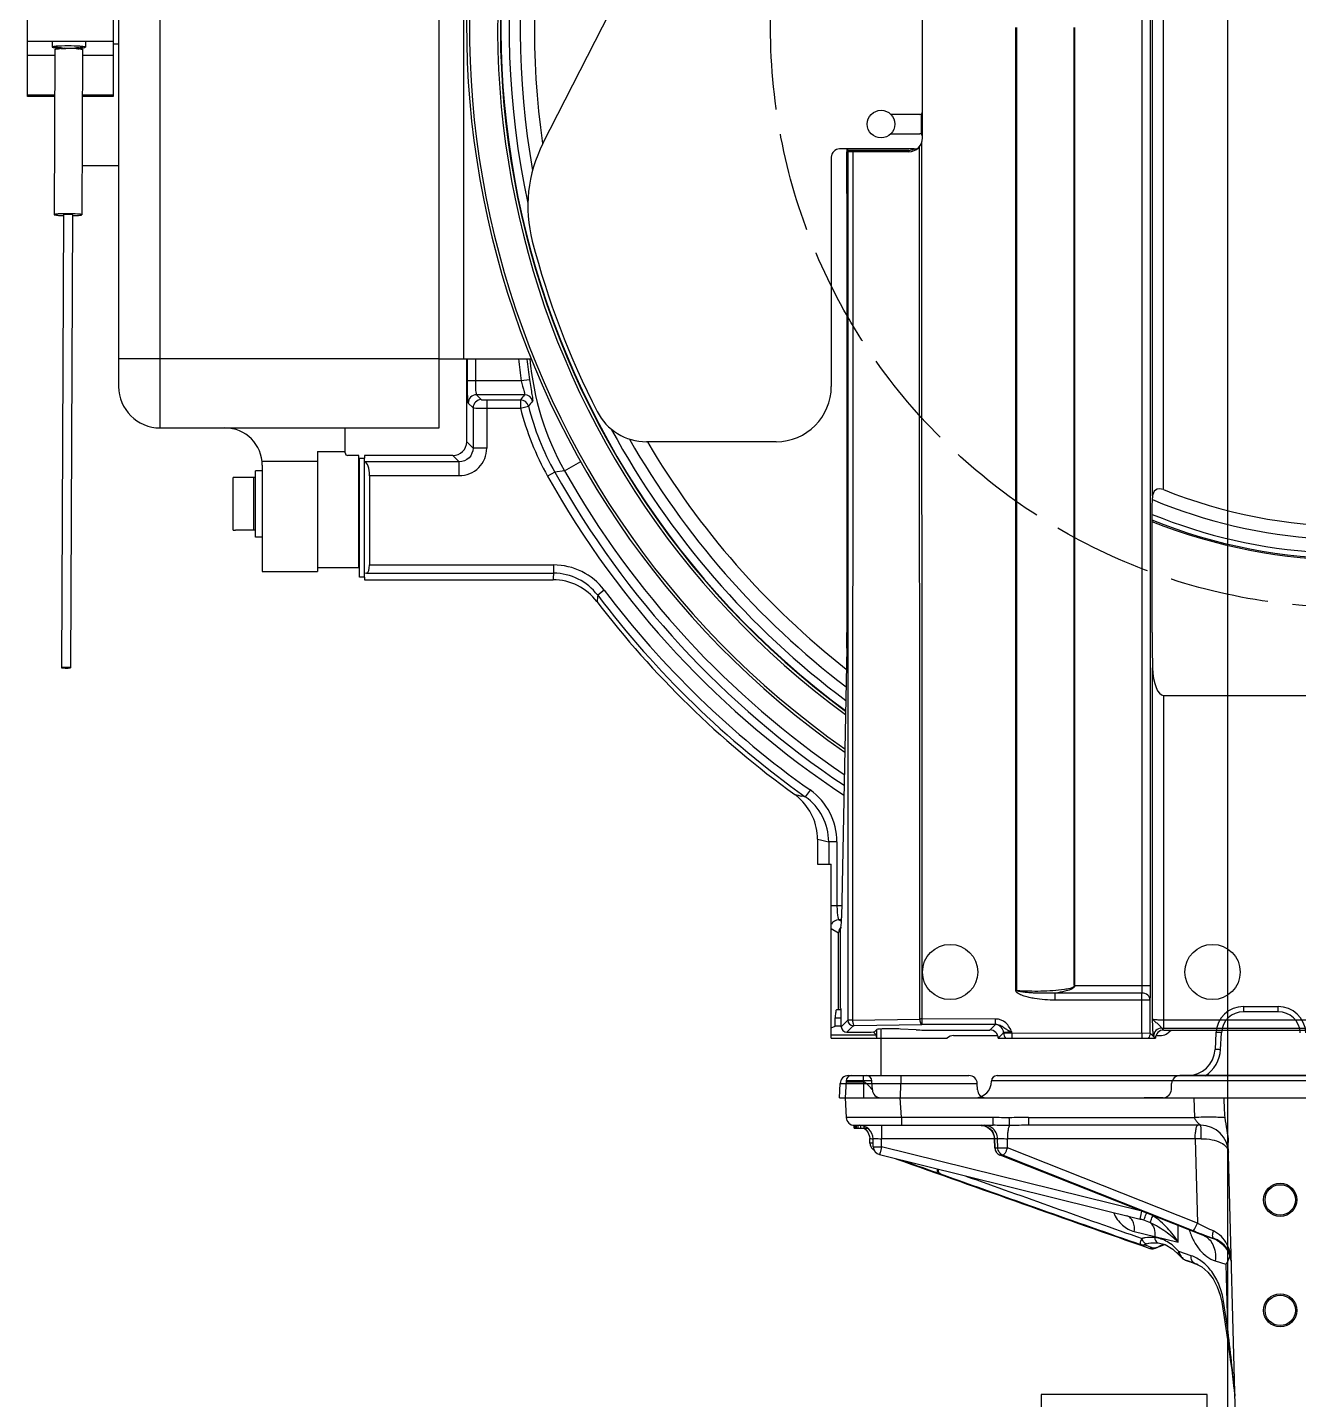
# Model space of a CAD drawing. Header units: millimetres. Extents: x 3615 to 23385, y 1892 to 17185.
# Drawn here: x 6905.7 to 7365.8, y 14217.5 to 14714.3 of the extents above; entities that cross this region are included whole.
import ezdxf

# ---------------------------------------------------------------- set-up
doc = ezdxf.new("R2010")
doc.units = ezdxf.units.MM
doc.header["$MEASUREMENT"] = 0
doc.linetypes.add('ACAD_ISO02W100', pattern=[15, 12, -3])
for name, color, linetype in [('CONT_50', 5, 'Continuous'), ('DASH_25', 1, 'ACAD_ISO02W100'), ('Machinery', 94, 'Continuous')]:
    doc.layers.add(name, color=color, linetype=linetype)

# ---------------------------------------------------------------- blocks, each defined once
blk = doc.blocks.new('KONE-MAC-NMX11_51013591-SIDE')
at = {"layer": 'DASH_25', "ltscale": 3}
blk.add_circle((0, 0), 210, dxfattribs=at)
at = {"layer": 'Machinery'}
for p, q in [((-71.7, -169.65), (-71.7, 169.73)), ((-67.7, -167.35), (-67.7, 167.35)), ((-431, -145), (-431, 145)), ((-330, -145), (-330, 145)), ((-446, 136.22), (-446, -130)), ((-321, -120), (-321, 120)), ((-75.42, -347), (-75.42, 65.45)), ((-72.43, -347), (-72.43, 65.45)), ((-292.41, -42.04), (-240.89, 59.08)), ((-479, -25), (-479, 25)), ((-448, 25), (-448, -25)), ((-155, -40), (-155, 20)), ((-121.21, -348.75), (-121.21, 0)), ((-120.79, -348.75), (-120.79, 0)), ((-100.14, -346.8), (-100.14, 0)), ((-99.86, -347), (-99.86, 0)), ((-479, -5), (-448, -5)), ((-470.02, -5), (-470.03, -7.1)), ((-469.03, -7.93), (-469.31, -67.78)), ((-459.03, -7.98), (-459.31, -67.83)), ((-458.02, -5), (-458.03, -7.15)), ((-446, -6), (-448, -6)), ((-479, -10), (-469.04, -10)), ((-459.04, -10), (-448, -10)), ((-469.11, -24.55), (-479, -24.55)), ((-448, -24.55), (-459.11, -24.55)), ((-469.11, -25), (-479, -25)), ((-448, -25), (-459.11, -25)), ((-156, -31.5), (-166.43, -31.5)), ((-155.5, -31.37), (-155.5, -38.63)), ((-166.43, -38.5), (-156, -38.5)), ((-158, -44), (-185, -44)), ((-182.39, -44), (-182.39, -45)), ((-182.1, -44), (-182.1, -44.5)), ((-160, -44.5), (-182.1, -44.5)), ((-160, -44.5), (-160, -45)), ((-155.96, -359.02), (-156.12, -43.16)), ((-155.39, -41.95), (-155.39, -43.16)), ((-188, -47), (-188, -130)), ((-182.01, -45), (-182.08, -45)), ((-182.01, -45), (-182.04, -359.45)), ((-180.25, -45), (-182.01, -45)), ((-180.25, -45), (-180.31, -359.43)), ((-160, -45), (-180.25, -45)), ((-459.22, -50), (-446, -50)), ((-182.34, -60.17), (-182.34, -219.08)), ((-465.91, -67.8), (-466.66, -231.82)), ((-462.71, -67.81), (-463.46, -231.83)), ((-446, -120), (-446, -130)), ((-330, -120), (-446, -120)), ((-330, -120), (-296.65, -120)), ((-320, -150.01), (-320, -120)), ((-319.86, -120), (-319.86, -128)), ((-316.86, -120), (-316.86, -128)), ((-300.23, -128), (-319.86, -128)), ((-297.27, -127.53), (-300.23, -128)), ((-316.47, -132.99), (-314.71, -134.75)), ((-299.04, -132.99), (-316.47, -132.99)), ((-319.46, -135.99), (-317.71, -137.75)), ((-317.71, -137.75), (-317.71, -152.3)), ((-312.71, -134.85), (-312.71, -152.3)), ((-312.71, -134.85), (-300.56, -134.85)), ((-312.71, -137.85), (-300.55, -137.85)), ((-300.56, -134.85), (-300.56, -137.85)), ((-300.56, -137.85), (-297.65, -137.1)), ((-431, -145), (-330, -145)), ((-364, -154), (-364, -145)), ((-374, -153.5), (-374, -197)), ((-374, -153.5), (-364, -153.5)), ((-317.71, -152.3), (-320, -150.01)), ((-312.71, -152.3), (-317.71, -152.3)), ((-208, -150), (-254.95, -150)), ((-394.08, -157), (-374, -157)), ((-394, -158.5), (-394, -197)), ((-359, -155), (-363, -155)), ((-359, -195.5), (-359, -155)), ((-358.8, -199), (-358.8, -156)), ((-358.8, -156), (-357, -156)), ((-357, -155), (-357, -156)), ((-324.99, -155), (-357, -155)), ((-357, -199), (-357, -156)), ((-356.9, -157.29), (-357, -157.28)), ((-322.7, -157.29), (-356.9, -157.29)), ((-322.7, -157.29), (-324.99, -155)), ((-322.7, -162.29), (-322.7, -157.29)), ((-284.6, -160.52), (-278.67, -157.18)), ((-404.5, -182), (-404.5, -163)), ((-403.65, -163), (-404.5, -163)), ((-396.5, -163), (-403.65, -163)), ((-397.1, -182), (-397.1, -163)), ((-396.5, -184.5), (-396.5, -160.5)), ((-394, -160.5), (-396.5, -160.5)), ((-355.18, -162.29), (-355.18, -194.61)), ((-322.7, -162.29), (-355.18, -162.29)), ((-288.08, -161.05), (-290.7, -162.52)), ((-284.59, -160.52), (-288.08, -161.06)), ((-358.8, -166.5), (-359, -166.5)), ((-359, -166.5), (-358.8, -166.5)), ((-71.7, -169.65), (-71.73, -170.33)), ((-358.8, -178.5), (-359, -178.5)), ((-359, -178.5), (-358.8, -178.5)), ((-71.89, -219.08), (-71.89, -178.04)), ((-404.5, -182), (-403.65, -182)), ((-396.5, -182), (-403.65, -182)), ((-358.8, -182.5), (-359, -182.5)), ((-394, -184.5), (-396.5, -184.5)), ((-394, -197), (-374, -197)), ((-374, -195.5), (-359, -195.5)), ((-356.21, -197.61), (-357, -197.72)), ((-356.21, -197.61), (-288.54, -197.61)), ((-355.18, -194.61), (-288.54, -194.61)), ((-288.54, -194.61), (-288.54, -197.61)), ((-357, -199), (-358.8, -199)), ((-357, -199), (-357, -200)), ((-357, -200), (-288.72, -200)), ((-270.19, -203.76), (-272.58, -205.57)), ((-182.39, -224.73), (-184.32, -322.39)), ((-71.84, -224.73), (-71.7, -231.83)), ((-71.7, -358.96), (-71.7, -231.83)), ((-67.7, -241.87), (67.7, -241.87)), ((-67.7, -241.87), (-67.7, -362.3)), ((-201.07, -277.89), (-201.27, -277.74)), ((-195.68, -276.1), (-197.42, -278.54)), ((-197.42, -278.54), (-198.63, -278.29)), ((-192.98, -293.95), (-192.98, -303)), ((-185.96, -294.87), (-188.95, -294.87)), ((-188.95, -294.87), (-188.95, -303)), ((-185.96, -294.87), (-185.96, -318.05)), ((-192.98, -303), (-188, -303)), ((-188, -366), (-188, -303)), ((-185.96, -318.05), (-188, -318.05)), ((-184.24, -318.05), (-185.96, -318.05)), ((-188, -326.21), (-185.35, -327.78)), ((-185.35, -355.57), (-185.35, -327.78)), ((-185.29, -323.05), (-184.36, -323.6)), ((-184.32, -323.05), (-185.29, -323.05)), ((-184.64, -326.31), (-184.6, -326.26)), ((-184.64, -355.15), (-184.64, -326.31)), ((-99.94, -347.1), (-99.86, -347)), ((-72.43, -347), (-99.86, -347)), ((-75.58, -349.6), (-106.93, -349.6)), ((-106.93, -352.2), (-106.93, -349.6)), ((-72.58, -352.2), (-106.93, -352.2)), ((-75.58, -364.08), (-75.58, -349.6)), ((-72.58, -364.08), (-72.58, -352.2)), ((-186.11, -355.72), (-185.35, -355.57)), ((-185.35, -355.57), (-184.54, -355.57)), ((-184.64, -355.15), (-184.54, -355.18)), ((-26.22, -356.4), (-38.79, -356.4)), ((-38.78, -354.5), (-38.78, -356.4)), ((-38.78, -354.5), (-26.22, -354.5)), ((-26.22, -356.4), (-26.22, -354.5)), ((-188, -362.22), (-186.56, -361.65)), ((-186.56, -361.65), (-186.56, -358.81)), ((-184.38, -361.79), (-184.38, -358.18)), ((-182.04, -359.45), (-184.38, -361.79)), ((-180.04, -361.45), (-182.39, -363.79)), ((-180.31, -359.43), (-155.96, -359.02)), ((-179.7, -361.42), (-155.26, -361.01)), ((-170, -379.5), (-170, -362.64)), ((-157.31, -362.94), (-162.98, -362.64)), ((-128.52, -361.02), (-155.26, -361.01)), ((-128.52, -359.02), (-155.18, -359.01)), ((-155.18, -359.01), (-155.18, -361.01)), ((-128.64, -361.07), (-130.58, -363)), ((-128.52, -361.02), (-128.52, -359.02)), ((-67.66, -363), (-68.36, -362.3)), ((-67.7, -359.31), (67.7, -359.33)), ((-67.7, -362.3), (67.7, -362.32)), ((-171.65, -364.9), (-188, -364.9)), ((-188, -366), (-146.03, -366)), ((-182.39, -363.79), (-176.28, -363.79)), ((-171.65, -364.9), (-172.86, -363.69)), ((-171.5, -362.81), (-172.28, -363.59)), ((-171.55, -366), (-171.55, -362.81)), ((-154.48, -363), (-130.58, -363)), ((-143.77, -365), (-127.76, -365)), ((-127.58, -366), (-125.65, -364.07)), ((-127.58, -366), (-70.66, -366)), ((-127.58, -366), (-70.66, -366)), ((-125.65, -364.07), (-72.58, -364.08)), ((-122.65, -364.07), (-122.65, -363.76)), ((-122.65, -364.07), (-122.65, -366)), ((-75.58, -364.08), (-75.58, -366)), ((-72.58, -364.08), (-71.35, -365.31)), ((-70.66, -366), (-71.35, -365.3)), ((-70.48, -365), (-69.04, -365)), ((-67.66, -363), (67.68, -363)), ((-48.77, -363.98), (-49.08, -370.02)), ((-47.09, -370.02), (-46.77, -363.98)), ((-185, -387.5), (-184.82, -382.4)), ((-182.68, -381.4), (-183, -387.5)), ((-182.7, -381.81), (-176.29, -381.81)), ((-176.32, -381.4), (-182.68, -381.4)), ((-181.82, -379.5), (-138.18, -379.5)), ((-180.68, -379.5), (-175.32, -379.5)), ((-176.32, -381.4), (-176.32, -379.5)), ((-176.32, -381.4), (-176.29, -381.81)), ((-176.29, -387.5), (-176.29, -381.81)), ((-173.15, -384.66), (-173.32, -381.4)), ((-163.01, -387.5), (-162.84, -382.4)), ((-162.84, -379.5), (-162.84, -382.4)), ((-162.84, -382.4), (-135.18, -382.4)), ((-135.1, -384.6), (-135.18, -382.4)), ((129.68, -381.4), (-130, -381.4)), ((-128, -379.5), (127.68, -379.5)), ((-64.9, -384.6), (-64.82, -382.4)), ((61.82, -379.5), (-61.82, -379.5)), ((-185, -387.5), (-163.01, -387.5)), ((-183, -387.5), (-182.63, -394.66)), ((-183, -387.5), (183, -387.5)), ((-162.65, -394.66), (-163.03, -387.5)), ((-163.01, -387.5), (-74.72, -387.5)), ((-67.9, -387.5), (-74.72, -387.5)), ((-56.75, -387.5), (-56.56, -394.66)), ((-162.65, -394.66), (-162.65, -397.5)), ((-129.43, -394.66), (-162.65, -394.66)), ((-129.43, -397.5), (-129.43, -394.66)), ((-116.65, -394.66), (-116.65, -397.5)), ((-116.65, -394.66), (-56.56, -394.66)), ((-179.68, -398.5), (-179.68, -397.5)), ((-179.68, -397.5), (-129.43, -397.5)), ((-179.68, -398.5), (-174.93, -398.5)), ((-179.48, -398.5), (-179.48, -397.5)), ((-179.28, -398.5), (-179.28, -397.5)), ((-178.89, -398.5), (-178.89, -397.5)), ((-178.29, -398.5), (-178.29, -397.5)), ((-177.3, -398.5), (-177.3, -397.5)), ((-176.16, -398.5), (-175.42, -399.1)), ((-176.12, -398.5), (-176.12, -397.85)), ((-174.03, -403.98), (-174.09, -402.32)), ((-172.8, -405.28), (-172.87, -402.37)), ((-169.87, -397.5), (-169.87, -402.37)), ((-169.8, -405.28), (-169.87, -402.37)), ((-128.94, -402.37), (-169.87, -402.37)), ((-133.79, -397.52), (-132.58, -397.69)), ((-128.84, -405.62), (-128.94, -402.35)), ((-128.94, -402.35), (-128.88, -402.37)), ((-128.88, -402.37), (-128.78, -405.61)), ((-127.79, -402.37), (-128.88, -402.37)), ((-127.72, -405.61), (-127.79, -402.37)), ((-124.2, -405.61), (-124.27, -402.37)), ((-56.28, -402.37), (-124.27, -402.37)), ((-54.24, -397.5), (-116.65, -397.5)), ((-56.28, -402.37), (-55.48, -432.89)), ((-75.54, -428.64), (-169.8, -405.28)), ((-128.84, -405.62), (-128.78, -405.61)), ((-128.78, -405.61), (-127.72, -405.61)), ((-55.48, -432.89), (-124.2, -405.61)), ((-40.44, -552.76), (-44.34, -403.7)), ((-170.52, -408.11), (-76.26, -431.48)), ((-53.58, -437.33), (-126.94, -408.32)), ((-126.91, -408.33), (-126.94, -408.32)), ((-125.84, -408.33), (-126.91, -408.33)), ((-125.84, -408.33), (-57.12, -435.61)), ((-148.86, -414.96), (-148.49, -415.09)), ((-78.33, -435.98), (-70.92, -437.8)), ((-62.43, -439.81), (-62.5, -433.8)), ((-73.72, -441.18), (-74.67, -440.83)), ((-72.5, -441.62), (-73.72, -441.18)), ((-72.71, -442.07), (-72.67, -442.08)), ((-72.67, -442.08), (-72.67, -442.09)), ((-71.44, -442.01), (-72.5, -441.62)), ((-70.91, -438.12), (-70.92, -437.8)), ((-70.91, -437.71), (-62.43, -439.81)), ((-70.79, -440), (-70.78, -440)), ((-69.59, -441.47), (-69.18, -441.37)), ((-69.18, -441.37), (-69.18, -441.37)), ((-53, -437.55), (-53.58, -437.32)), ((-53, -437.55), (-53.58, -437.33)), ((-49.63, -438.55), (-53, -437.55)), ((-49.63, -438.42), (-49.63, -438.55)), ((-57.71, -444.74), (-62.24, -443.17)), ((-62.24, -444.43), (-62.24, -444.43)), ((-59.9, -446.29), (-56.48, -447.47)), ((-49, -446.61), (-45.14, -447.76)), ((-43.4, -445.85), (-43.3, -446.68)), ((-56.48, -447.47), (-55.82, -447.72)), ((-55.16, -448.08), (-55.86, -447.82)), ((-55.82, -447.72), (-55.81, -447.73)), ((-55.38, -447.93), (-55.65, -447.82)), ((-55.09, -448.11), (-55.16, -448.08)), ((-45.14, -447.76), (-44.54, -470.74)), ((-46.7, -461.58), (-44.64, -475.05)), ((-44.54, -470.74), (-46, -461.2)), ((-44.64, -475.05), (-44, -479.44)), ((-44, -479.44), (-43.49, -483.09)), ((-43.49, -483.09), (-43.08, -486.08)), ((-43.08, -486.08), (-42.78, -488.35)), ((-42.78, -488.35), (-42.51, -490.49)), ((-42.51, -490.49), (-42.3, -492.22)), ((-42.3, -492.22), (-42.14, -493.64)), ((-42.14, -493.64), (-42.07, -494.25)), ((-42.07, -494.25), (-41.99, -494.97)), ((-41.99, -494.97), (-41.95, -495.41)), ((-41.95, -495.41), (-41.93, -495.59))]:
    blk.add_line(p, q, dxfattribs=at)
for points in [[(-175.42, -399.1), (-174.64, -400.22), (-174.19, -401.52), (-174.09, -402.32)], [(-132.58, -397.69), (-131.32, -398.24), (-130.26, -399.11), (-129.48, -400.24), (-129.03, -401.54), (-128.94, -402.35)], [(-72.68, -442.08), (-72.14, -442.2), (-71.51, -442.19), (-70.69, -442.01), (-69.81, -441.68), (-69.18, -441.37)], [(-70.92, -437.8), (-70.92, -437.77), (-70.91, -437.74), (-70.91, -437.71)], [(-70.78, -440), (-70.63, -440), (-69.93, -440.03), (-69.66, -440.06)], [(-69.68, -440.06), (-67.17, -440.71), (-64.4, -442.36), (-62.24, -444.43)], [(-69.18, -441.37), (-67.68, -440.72), (-67.43, -440.65)], [(-62.24, -444.43), (-62.01, -444.69), (-61.4, -445.29), (-60.76, -445.82), (-60.09, -446.21), (-59.9, -446.29)], [(-44.93, -442.35), (-44.82, -442.5), (-44.02, -443.95), (-43.4, -445.85)], [(-55.8, -447.73), (-53.86, -448.8), (-51.65, -450.72), (-49.79, -453.14), (-48.3, -455.93), (-47.24, -458.99), (-46.7, -461.58)]]:
    blk.add_lwpolyline(points, dxfattribs=at)
for centre, radius in [((-170, -35), 5), ((-145, -342), 10), ((-50, -342), 10), ((-25.5, -424.5), 6), ((-25.5, -424.5), 5.5), ((-25.5, -464.5), 6), ((-25.5, -464.5), 5.5)]:
    blk.add_circle(centre, radius, dxfattribs=at)
for centre, radius, start, end in [((0, 0), 320, 152.3204, 235.082), ((0, 0), 319, 152.2876, 234.9635), ((0, 0), 308.79, 152.032, 233.6758), ((0, 0), 307.79, 152.0133, 233.5442), ((0, 0), 307.62, 152.0105, 233.5219), ((0, 0), 304.63, 151.9598, 192.0632), ((0, 0), 300.64, 151.9128, 189.9215), ((0, 0), 295.51, 151.8824, 188.1819), ((-465.37, -42.4), 34.77, 92.4531, 93.2902), ((-464.25, 43.14), 50.61, 267.0495, 268.3939), ((-464.39, -87.24), 80.53, 88.343, 91.6056), ((-463.73, 59.5), 66.97, 268.3402, 271.633), ((-464.37, -76.79), 69.18, 90.0463, 90.5786), ((-464.36, -79.53), 71.93, 89.5232, 90.0493), ((-464.34, -77.4), 69.79, 88.9974, 89.5263), ((-464.03, -63.79), 56.18, 87.2249, 89.0661), ((-463.96, -73.19), 66.48, 87.7124, 88.3606), ((-463.17, -54.75), 48.02, 86.2382, 87.7761), ((-461.68, -24.58), 16.89, 83.9855, 85.3646), ((-461.47, 8.87), 16.29, 274.2114, 275.6094), ((-461.96, -36.06), 29.3, 85.1237, 86.2015), ((-156, -30.5), 1, 270, 0), ((-156, -39.5), 1, 0, 90), ((-247.86, -64.74), 50, 153, 194.6387), ((-185, -47), 3, 90, 180), ((-160, -40), 5, 270, 0), ((-160, -40), 4.5, 270, 297.0321), ((-158, -41), 3, 270, 298.3814), ((-2890.11, -61.04), 2707.77, 0.01837, 0.33933), ((-463.77, -11.52), 56.63, 271.0804, 271.7185), ((0, 0), 306.18, 194.6387, 207.0173), ((-198.62, -111.73), 102.9, 184.6098, 189.0982), ((-198.63, -111.73), 99.89, 184.817, 189.0978), ((-197.62, -111.46), 99.86, 184.926, 209.4256), ((-431, -130), 15, 180, 270), ((-316.46, -136), 3, 90.1715, 179.8285), ((-20.29, -362.04), 360.79, 140.5906, 140.9711), ((-299.05, -136), 3, 13.7093, 89.8642), ((-208, -130), 20, 270, 0), ((-314.7, -137.76), 3, 90.1715, 179.8285), ((-300.56, -137.86), 3, 14.4944, 89.8664), ((-200.5, -112.17), 103.29, 194.3944, 209.171), ((-14.13, -373.59), 369.21, 139.8006, 140.1687), ((-200.53, -112.17), 100.28, 194.3996, 209.1786), ((-254.95, -130), 20, 207.0173, 270), ((-407.5, -158.5), 13.5, 0, 90), ((0, 0), 304.63, 208.5599, 233.1283), ((-363, -154), 1, 180, 270), ((-324.99, -150.01), 4.99, 269.9675, 0.0325), ((-322.7, -152.3), 9.98, 269.9763, 0.0237), ((0, 0), 300.64, 209.7221, 232.579), ((0, 0), 295.51, 210.5096, 231.8381), ((0, 0), 333.04, 209.2078, 236.5705), ((0, 0), 330.04, 209.208, 236.2426), ((0, 0), 326.74, 209.425, 235.8703), ((0, 0), 180.52, 247.9728, 292.0272), ((0, 0), 185.4, 247.2266, 266.5815), ((0, 0), 192.29, 248.0111, 291.9889), ((0, 0), 192.76, 248.0908, 291.9092), ((0, 0), 190.39, 247.8148, 266.5815), ((227.98, -239.16), 518.19, 175.4001, 175.6655), ((-288.54, -217.6), 22.98, 37.0079, 89.9917), ((-288.54, -217.59), 19.98, 36.992, 89.9913), ((-288.73, -219.98), 19.98, 37.2807, 90.0026), ((0, 0), 343, 217.3031, 234.0705), ((213.58, -258.57), 489.04, 173.7784, 174.0507), ((0, 0), 341.41, 217.0214, 234.6727), ((0, 0), 338.41, 217.0214, 234.6727), ((-464.99, -248.19), 16.48, 87.3268, 88.253), ((-131.3, 49.09), 334.24, 257.9164, 258.379), ((-213.01, -293.95), 20.01, 48.9047, 53.3663), ((-208.98, -294.89), 23.02, 0.0465, 54.7229), ((-213, -293.96), 20.01, 0.0385, 48.9642), ((-208.97, -294.9), 20.03, 0.0771, 54.7628), ((-111.72, 51.53), 354.91, 256.7643, 257.4328), ((-185.27, -326.05), 3, 90.34, 155.3075), ((-183.85, -634.48), 278.76, 90.3106, 90.4643), ((-183.63, -676.12), 320.41, 90.1469, 90.3103), ((-38.78, -364.5), 10, 90, 177), ((-38.78, -364.4), 8, 90.0291, 177.0287), ((-26.22, -364.5), 10, 3, 90), ((-26.22, -364.4), 8, 2.9717, 89.9706), ((-183.83, -419.54), 60.83, 90.5171, 91.4382), ((-180.03, -359.44), 2, 180.1015, 269.804), ((-155.09, -583.29), 224.28, 90.0238, 90.2211), ((-128.65, -364.07), 3.01, 0.0176, 89.8034), ((-68.35, -365.31), 3.01, 90.1791, 179.8104), ((-67.7, -232.1), 130.21, 269.7118, 269.9985), ((-59.07, -369.5), 10, 270, 357), ((-59.06, -369.4), 11.99, 302.1166, 357.049), ((-181.82, -382.5), 3, 90.0015, 178.0001), ((-180.68, -381.5), 2, 90, 177), ((-175.32, -381.5), 2, 3, 90), ((-138.18, -382.5), 3, 2, 90), ((-136, -381.5), 6, 270, 360), ((-128, -381.5), 2, 90, 180), ((-61.82, -382.5), 3, 90, 178), ((-170.15, -384.5), 3, 183, 270), ((-132.1, -384.5), 3, 182, 270), ((-67.9, -384.5), 3, 270, 358), ((-3416.45, -556.56), 3374.84, 2.74808, 2.87138), ((-179.63, -394.5), 3, 183, 270), ((-116.69, -608.68), 214.02, 89.9896, 91.8414), ((-177.87, -402.5), 5, 1.5, 90), ((-133.79, -402.35), 4.84, 75.2243, 89.9488), ((-133.78, -402.31), 4.8, 72.0678, 75.2259), ((-133.92, -402.49), 5.04, 11.5035, 26.8689), ((-134.02, -402.51), 5.14, 9.9614, 11.5104), ((-133.98, -402.5), 5.1, 1.5019, 9.9794), ((-116.69, -730.48), 332.98, 89.9934, 91.1673), ((-46.36, -1016.06), 613.77, 90.72413, 90.92594), ((-54.24, -407.5), 10, 1.5, 90), ((-171.04, -403.87), 3, 182.0586, 228.8647), ((-171.02, -403.86), 3.02, 228.9315, 240.5279), ((-169.8, -405.2), 3, 181.5, 256.079), ((-125.84, -405.53), 3, 181.7592, 248.426), ((-125.72, -405.53), 3.07, 181.514, 197.9414), ((5815.75, 16363.04), 17806.9, 250.376057, 250.689845), ((5427.39, 15264.38), 16641.63, 250.365158, 250.700725), ((5246.76, 14746.68), 16093.1, 250.412123, 250.686801), ((5090.46, 14235), 15556.31, 250.355398, 250.604839), ((-81.22, -451.49), 20.62, 72.0271, 76.0911), ((-82.7, -455.99), 25.36, 66.3009, 71.9866), ((22.91, -233.97), 216.94, 248.3521, 249.1091), ((3.4, -320.8), 126.61, 242.2868, 245.2022), ((22.93, -233.96), 216.95, 249.1059, 249.385), ((14.13, -257.65), 191.68, 249.3525, 250.5703), ((-73.13, -434.57), 7.75, 292.6193, 297.1365), ((-63.03, -454.27), 14.39, 115.4402, 117.1378), ((-63.09, -454.14), 14.24, 115.2287, 115.4377), ((-63.3, -453.67), 13.73, 107.955, 115.2688), ((-53.56, -448.11), 10.33, 58.4544, 67.6221), ((-53.17, -447.95), 10, 34.176, 59.8745), ((-55.49, -441.16), 7.04, 196.559, 202.3401), ((-55.85, -441.31), 6.65, 202.3537, 206.0746), ((-53.09, -447.89), 9.9, 30.9681, 34.1846), ((-53.06, -447.87), 9.86, 27.9378, 30.9588), ((-53.21, -447.95), 10.03, 19.4306, 27.9325), ((-54.39, -441.18), 11.34, 333.9407, 336.3238), ((-53.07, -447.9), 9.89, 14.3976, 19.434), ((-53.16, -447.92), 9.97, 7.8855, 14.3786), ((-53.19, -447.93), 10.01, 7.1712, 7.8908), ((22.55, -259.55), 203.87, 247.1917, 247.4459)]:
    blk.add_arc(centre, radius, start, end, dxfattribs=at)
for centre, major_axis, ratio, start_param, end_param in [((-182.08, -44.5), (0, 0.5), 0.052408, -4.712389, -3.141593), ((-357, -162.29), (0, 5), 0.36397, -1.570796, -0.05236), ((-356.27, -194.61), (0, 3), 0.36397, -3.089233, -1.570796), ((-183.18, -219.08), (0, 16), 0.052408, -1.931714, -1.570796), ((-71.05, -219.08), (0, 16), 0.052408, 1.570796, 1.931714), ((-67.7, -231.27), (0, 10.6), 0.377451, -4.660029, -3.141593), ((-184.62, -320.27), (0, 6), 0.052408, -3.089233, -1.931714), ((-182.34, -327.79), (2.59, -1.54), 0.994779, 9.178779, 9.958659), ((-184.54, -358.18), (0, 3), 0.052408, -1.570794, -0.017451), ((-183.58, -361.66), (3, 0), 0.034921, 8.126569, 9.336813), ((-182.38, -361.79), (1.42, 1.42), 0.997265, 2.357631, 3.925557), ((-166.51, -362.83), (5, 0), 0.052408, 0.787923, 3.08924), ((-176.28, -363.58), (4, 0), 0.052408, -1.570789, -0.052353), ((-171.66, -367.9), (0, 3), 0.034921, -0.886206, -0.034907), ((-154.49, -362.79), (4, 0), 0.052408, -2.35367, -1.568271), ((-143.74, -368), (2.92, -0.87), 0.983499, 1.864276, 2.704731), ((-130.59, -366), (2.18, 2.08), 0.99713, -0.762493, 0.806933), ((-69.05, -359.99), (-3.55, 3.55), 0.997265, 8.640749, 9.565556)]:
    blk.add_ellipse(centre, major_axis=major_axis, ratio=ratio, start_param=start_param, end_param=end_param, dxfattribs=at)
for points, knots in [([(-466.65, -6.74), (-467.11, -6.75), (-467.91, -6.79), (-469.03, -6.85), (-469.57, -6.96), (-470.03, -7.01), (-470.03, -7.1)], [0, 0, 0, 0, 0.406558, 0.722546, 0.924183, 1, 1, 1, 1]), ([(-470.03, -7.1), (-470.03, -7.15), (-469.78, -7.22), (-469.45, -7.29), (-468.8, -7.36), (-468.31, -7.4), (-468.03, -7.42)], [0, 0, 0, 0, 0.078065, 0.2736, 0.58497, 1, 1, 1, 1]), ([(-469.03, -7.1), (-469.03, -7.09), (-468.99, -7.06), (-468.95, -7.04), (-468.93, -7.03)], [0, 0, 0, 0, 0.34256, 1, 1, 1, 1]), ([(-469.02, -7.13), (-469.02, -7.12), (-469.03, -7.12), (-469.03, -7.11), (-469.03, -7.1)], [0, 0, 0, 0, 0.540336, 1, 1, 1, 1]), ([(-469.03, -7.93), (-469.03, -7.92), (-469, -7.89), (-468.96, -7.87), (-468.94, -7.87)], [0, 0, 0, 0, 0.351702, 1, 1, 1, 1]), ([(-466.85, -7.4), (-467.36, -7.37), (-468.04, -7.35), (-468.73, -7.22), (-468.97, -7.18), (-469.02, -7.13)], [0, 0, 0, 0, 0.697518, 0.902595, 1, 1, 1, 1]), ([(-468.93, -7.03), (-468.89, -7.02), (-468.64, -6.96), (-468.39, -6.93), (-468.18, -6.91)], [0, 0, 0, 0, 0.163785, 1, 1, 1, 1]), ([(-468.53, -7.78), (-468.48, -7.77), (-468.37, -7.76), (-468.27, -7.75), (-468.21, -7.74)], [0, 0, 0, 0, 0.472032, 1, 1, 1, 1]), ([(-460.28, -7.37), (-460.39, -7.38), (-460.9, -7.42), (-461.42, -7.44), (-461.82, -7.45)], [0, 0, 0, 0, 0.220998, 1, 1, 1, 1]), ([(-461.41, -7.51), (-460.97, -7.5), (-460.2, -7.47), (-459.17, -7.41), (-458.5, -7.31), (-458.13, -7.26), (-458.05, -7.19)], [0, 0, 0, 0, 0.384736, 0.69179, 0.900929, 1, 1, 1, 1]), ([(-459.91, -7.78), (-459.85, -7.78), (-459.74, -7.79), (-459.63, -7.81), (-459.58, -7.82)], [0, 0, 0, 0, 0.526578, 1, 1, 1, 1]), ([(-459.13, -7.22), (-459.17, -7.23), (-459.41, -7.29), (-459.67, -7.32), (-459.88, -7.34)], [0, 0, 0, 0, 0.163785, 1, 1, 1, 1]), ([(-458.03, -7.15), (-458.03, -7.11), (-458.2, -7.05), (-458.63, -6.95), (-459.11, -6.91), (-459.47, -6.87)], [0, 0, 0, 0, 0.08084, 0.274645, 1, 1, 1, 1]), ([(-459.14, -7.91), (-459.12, -7.91), (-459.08, -7.93), (-459.05, -7.94), (-459.04, -7.95)], [0, 0, 0, 0, 0.596783, 1, 1, 1, 1]), ([(-459.03, -7.15), (-459.03, -7.16), (-459.06, -7.2), (-459.1, -7.21), (-459.13, -7.22)], [0, 0, 0, 0, 0.34256, 1, 1, 1, 1]), ([(-459.04, -7.95), (-459.04, -7.96), (-459.03, -7.96), (-459.03, -7.97), (-459.03, -7.98)], [0, 0, 0, 0, 0.546179, 1, 1, 1, 1]), ([(-458.05, -7.19), (-458.04, -7.18), (-458.03, -7.17), (-458.03, -7.16), (-458.03, -7.15)], [0, 0, 0, 0, 0.554323, 1, 1, 1, 1]), ([(-467.61, -67.53), (-468.03, -67.55), (-468.6, -67.59), (-469.1, -67.69), (-469.3, -67.74), (-469.31, -67.78)], [0, 0, 0, 0, 0.724603, 0.921217, 1, 1, 1, 1]), ([(-469.31, -67.78), (-469.31, -67.8), (-469.27, -67.83), (-469.23, -67.85), (-469.2, -67.86)], [0, 0, 0, 0, 0.337713, 1, 1, 1, 1]), ([(-469.2, -67.86), (-469.15, -67.88), (-468.76, -67.96), (-468.37, -68), (-468.04, -68.02)], [0, 0, 0, 0, 0.152649, 1, 1, 1, 1]), ([(-468.04, -68.02), (-467.88, -68.04), (-467.17, -68.09), (-466.46, -68.11), (-465.91, -68.13)], [0, 0, 0, 0, 0.216112, 1, 1, 1, 1]), ([(-464, -67.46), (-464.32, -67.46), (-465.53, -67.46), (-466.73, -67.48), (-467.61, -67.53)], [0, 0, 0, 0, 0.270476, 1, 1, 1, 1]), ([(-464.54, -67.7), (-464.87, -67.7), (-465.34, -67.69), (-465.71, -67.76), (-465.91, -67.76), (-465.91, -67.8)], [0, 0, 0, 0, 0.710281, 0.921304, 1, 1, 1, 1]), ([(-460.18, -67.63), (-460.42, -67.6), (-461.69, -67.5), (-462.97, -67.47), (-464, -67.46)], [0, 0, 0, 0, 0.19484, 1, 1, 1, 1]), ([(-462.71, -67.82), (-462.7, -67.74), (-463.11, -67.79), (-463.28, -67.73), (-463.47, -67.72)], [0, 0, 0, 0, 0.272961, 1, 1, 1, 1]), ([(-462.08, -68.13), (-461.7, -68.12), (-461.04, -68.09), (-460.13, -68.04), (-459.68, -67.94), (-459.31, -67.9), (-459.31, -67.83)], [0, 0, 0, 0, 0.405459, 0.720773, 0.922691, 1, 1, 1, 1]), ([(-459.41, -67.76), (-459.45, -67.75), (-459.7, -67.68), (-459.96, -67.65), (-460.18, -67.63)], [0, 0, 0, 0, 0.164504, 1, 1, 1, 1]), ([(-459.31, -67.83), (-459.31, -67.82), (-459.34, -67.78), (-459.38, -67.77), (-459.41, -67.76)], [0, 0, 0, 0, 0.337713, 1, 1, 1, 1]), ([(-319.86, -128), (-319.86, -128.99), (-319.84, -130.83), (-319.78, -133), (-319.69, -134.43), (-319.64, -135.19), (-319.55, -135.67), (-319.52, -135.94), (-319.46, -135.99)], [0, 0, 0, 0, 0.370154, 0.687509, 0.811964, 0.907385, 0.970588, 1, 1, 1, 1]), ([(-316.86, -128), (-316.86, -128.62), (-316.84, -129.76), (-316.8, -131.32), (-316.62, -132.28), (-316.6, -132.91), (-316.47, -132.99)], [0, 0, 0, 0, 0.369083, 0.685526, 0.905222, 1, 1, 1, 1]), ([(-300.23, -128), (-300.07, -128.61), (-299.77, -129.75), (-299.37, -131.24), (-299.08, -132.28), (-299.02, -132.78), (-299, -132.97), (-299.04, -132.99)], [0, 0, 0, 0, 0.36676, 0.685173, 0.908443, 0.971628, 1, 1, 1, 1]), ([(-297.27, -127.53), (-297.11, -128.49), (-296.82, -130.28), (-296.46, -132.39), (-296.24, -133.78), (-296.13, -134.51), (-296.11, -134.97), (-296.08, -135.23), (-296.13, -135.29)], [0, 0, 0, 0, 0.373901, 0.692652, 0.816678, 0.91095, 0.97245, 1, 1, 1, 1]), ([(-317.71, -137.75), (-317.57, -137.8), (-317.03, -137.76), (-316, -137.84), (-314.48, -137.83), (-313.33, -137.85), (-312.71, -137.85)], [0, 0, 0, 0, 0.090818, 0.310805, 0.628962, 1, 1, 1, 1]), ([(-314.71, -134.75), (-314.67, -134.8), (-314.43, -134.78), (-313.8, -134.87), (-313.17, -134.85), (-312.71, -134.85)], [0, 0, 0, 0, 0.092305, 0.312725, 1, 1, 1, 1]), ([(-317.71, -152.3), (-317.7, -153.58), (-318.76, -156.24), (-321.43, -157.3), (-322.7, -157.29)], [0, 0, 0, 0, 0.499999, 1, 1, 1, 1]), ([(-67.7, -167.35), (-68.63, -166.97), (-70.89, -166.87), (-71.66, -168.86), (-71.7, -169.65)], [0, 0, 0, 0, 0.557303, 1, 1, 1, 1]), ([(-71.89, -178.04), (-71.89, -177.34), (-71.88, -174.77), (-71.83, -172.19), (-71.73, -170.33)], [0, 0, 0, 0, 0.273962, 1, 1, 1, 1]), ([(-464.49, -231.72), (-464.74, -231.71), (-465.22, -231.72), (-465.94, -231.7), (-466.3, -231.79), (-466.66, -231.75), (-466.66, -231.82)], [0, 0, 0, 0, 0.349729, 0.678228, 0.912218, 1, 1, 1, 1]), ([(-466.66, -231.82), (-466.66, -231.89), (-466.25, -231.85), (-466.08, -231.91), (-465.89, -231.92)], [0, 0, 0, 0, 0.27278, 1, 1, 1, 1]), ([(-464.82, -231.94), (-464.49, -231.93), (-464.02, -231.94), (-463.66, -231.87), (-463.46, -231.87), (-463.46, -231.83)], [0, 0, 0, 0, 0.710295, 0.921255, 1, 1, 1, 1]), ([(-463.46, -231.83), (-463.46, -231.76), (-463.87, -231.8), (-464.04, -231.74), (-464.22, -231.73)], [0, 0, 0, 0, 0.27278, 1, 1, 1, 1]), ([(-185.96, -318.05), (-185.96, -318.67), (-185.93, -319.82), (-185.81, -321.38), (-185.61, -322.35), (-185.45, -322.99), (-185.29, -323.05)], [0, 0, 0, 0, 0.365684, 0.679237, 0.898328, 1, 1, 1, 1]), ([(-100.14, -346.8), (-99.79, -347.3), (-102, -348.11), (-102.91, -348.22), (-103.57, -348.32)], [0, 0, 0, 0, 0.474281, 1, 1, 1, 1]), ([(-99.94, -347.1), (-99.99, -347.43), (-100.56, -347.96), (-101.77, -348.53), (-102.77, -348.82), (-103.43, -348.98)], [0, 0, 0, 0, 0.248557, 0.499397, 1, 1, 1, 1]), ([(-75.58, -349.6), (-75.55, -349.44), (-75.44, -348.58), (-75.42, -347.71), (-75.42, -347)], [0, 0, 0, 0, 0.184346, 1, 1, 1, 1]), ([(-72.58, -352.2), (-72.55, -351.88), (-72.45, -350.15), (-72.43, -348.41), (-72.43, -347)], [0, 0, 0, 0, 0.183732, 1, 1, 1, 1]), ([(-106.93, -352.2), (-108.19, -352.2), (-110.72, -352.09), (-113.85, -351.73), (-116.34, -351.25), (-118.16, -350.77), (-119.67, -350.21), (-120.72, -349.6), (-121.23, -349.06), (-121.21, -348.75)], [0, 0, 0, 0, 0.250353, 0.500691, 0.625881, 0.751053, 0.876127, 0.938653, 1, 1, 1, 1]), ([(-103.57, -348.32), (-106.41, -348.78), (-112.17, -349.08), (-117.92, -348.98), (-120.79, -348.75)], [0, 0, 0, 0, 0.499923, 1, 1, 1, 1]), ([(-106.93, -349.6), (-108.09, -349.67), (-110.42, -349.74), (-113.32, -349.7), (-115.65, -349.57), (-117.1, -349.45), (-118.26, -349.33), (-119.11, -349.2), (-119.86, -349.1), (-120.36, -348.93), (-120.76, -348.9), (-120.79, -348.75)], [0, 0, 0, 0, 0.250053, 0.500097, 0.625126, 0.750153, 0.812668, 0.875197, 0.937775, 0.968569, 1, 1, 1, 1]), ([(-72.58, -352.2), (-72.6, -351.52), (-73.36, -350.1), (-74.83, -349.61), (-75.58, -349.6)], [0, 0, 0, 0, 0.475719, 1, 1, 1, 1]), ([(-186.56, -358.81), (-186.53, -358.44), (-186.47, -357.77), (-186.39, -356.79), (-186.26, -356.22), (-186.22, -355.74), (-186.11, -355.72)], [0, 0, 0, 0, 0.348714, 0.661891, 0.895812, 1, 1, 1, 1]), ([(-185.36, -358.73), (-185.64, -358.74), (-186.03, -358.77), (-186.45, -358.76), (-186.56, -358.81)], [0, 0, 0, 0, 0.689667, 1, 1, 1, 1]), ([(-180.31, -359.43), (-180.72, -359.43), (-181.29, -359.46), (-181.87, -359.42), (-182.04, -359.45)], [0, 0, 0, 0, 0.702272, 1, 1, 1, 1]), ([(-180.31, -359.43), (-180.31, -359.89), (-180.24, -360.52), (-179.94, -361.38), (-179.7, -361.42)], [0, 0, 0, 0, 0.64937, 1, 1, 1, 1]), ([(-180.04, -361.45), (-180.03, -361.44), (-179.91, -361.44), (-179.81, -361.43), (-179.7, -361.42)], [0, 0, 0, 0, 0.090201, 1, 1, 1, 1]), ([(-155.96, -359.02), (-155.95, -359.48), (-155.88, -360.11), (-155.59, -360.97), (-155.34, -361.01)], [0, 0, 0, 0, 0.649363, 1, 1, 1, 1]), ([(-128.52, -361.02), (-128.55, -361.02), (-128.59, -361.03), (-128.63, -361.05), (-128.64, -361.07)], [0, 0, 0, 0, 0.628045, 1, 1, 1, 1]), ([(-122.65, -363.76), (-123.19, -362.55), (-124.49, -360.13), (-127.21, -359.02), (-128.52, -359.02)], [0, 0, 0, 0, 0.503129, 1, 1, 1, 1]), ([(-122.66, -363.76), (-123.17, -363.53), (-124.17, -363.1), (-125.53, -362.23), (-126.86, -361.29), (-127.96, -361.01), (-128.52, -361.02)], [0, 0, 0, 0, 0.257199, 0.498316, 0.744218, 1, 1, 1, 1]), ([(-71.39, -365.22), (-71.47, -364.97), (-71.52, -364.22), (-71.66, -362.14), (-71.67, -360.3), (-71.7, -358.96)], [0, 0, 0, 0, 0.125771, 0.358842, 1, 1, 1, 1]), ([(-68.36, -362.3), (-68.46, -362.28), (-68.66, -362.01), (-68.99, -361.6), (-69.46, -361.05), (-70.23, -360.42), (-71.06, -359.87), (-71.65, -359.26), (-71.7, -358.96)], [0, 0, 0, 0, 0.06739, 0.1895, 0.347096, 0.515002, 0.811068, 1, 1, 1, 1]), ([(-71.7, -358.96), (-71.64, -359.07), (-71.13, -359.11), (-70.36, -359.24), (-69.11, -359.29), (-68.2, -359.31), (-67.7, -359.31)], [0, 0, 0, 0, 0.095664, 0.315196, 0.631282, 1, 1, 1, 1]), ([(-122.65, -363.76), (-123.03, -363.76), (-123.72, -363.78), (-124.67, -363.83), (-125.24, -363.93), (-125.62, -363.98), (-125.65, -364.07)], [0, 0, 0, 0, 0.373354, 0.691851, 0.909828, 1, 1, 1, 1]), ([(-71.35, -365.31), (-71.36, -365.3), (-71.37, -365.27), (-71.38, -365.24), (-71.39, -365.22)], [0, 0, 0, 0, 0.391687, 1, 1, 1, 1]), ([(-67.66, -363), (-68.42, -363), (-70.02, -363.64), (-70.66, -365.23), (-70.66, -366)], [0, 0, 0, 0, 0.499975, 1, 1, 1, 1]), ([(-46.77, -363.98), (-47.02, -363.96), (-47.49, -363.94), (-48.05, -363.93), (-48.4, -363.94), (-48.6, -363.94), (-48.69, -363.96), (-48.77, -363.96), (-48.77, -363.98)], [0, 0, 0, 0, 0.381199, 0.70431, 0.828303, 0.920839, 0.978282, 1, 1, 1, 1]), ([(-49.08, -370.02), (-49.08, -370.01), (-49.02, -370), (-48.92, -369.99), (-48.73, -369.98), (-48.36, -369.98), (-47.8, -369.99), (-47.33, -370.01), (-47.09, -370.02)], [0, 0, 0, 0, 0.019215, 0.073261, 0.166375, 0.295577, 0.633227, 1, 1, 1, 1]), ([(-184.82, -382.4), (-184.82, -382.36), (-184.69, -382.4), (-184.57, -382.37), (-184.28, -382.38), (-183.81, -382.36), (-183.08, -382.36), (-182.16, -382.36), (-180.57, -382.35), (-178.18, -382.35), (-174.89, -382.35), (-171.14, -382.36), (-167.07, -382.38), (-164.27, -382.39), (-162.84, -382.4)], [0, 0, 0, 0, 0.004853, 0.010864, 0.019255, 0.043103, 0.076156, 0.118112, 0.168554, 0.292909, 0.444443, 0.617329, 0.804918, 1, 1, 1, 1]), ([(-173.32, -381.4), (-173.32, -381.37), (-173.44, -381.38), (-173.57, -381.35), (-173.87, -381.36), (-174.22, -381.35), (-174.68, -381.35), (-175.38, -381.37), (-175.93, -381.38), (-176.32, -381.4)], [0, 0, 0, 0, 0.02045, 0.077639, 0.170052, 0.294284, 0.445501, 0.618011, 1, 1, 1, 1]), ([(-173.15, -384.66), (-173.15, -384.67), (-173.21, -384.58), (-173.25, -384.54), (-173.38, -384.38), (-173.57, -384.14), (-173.89, -383.78), (-174.32, -383.33), (-174.77, -382.85), (-175.25, -382.39), (-175.73, -382), (-176.11, -381.83), (-176.29, -381.81)], [0, 0, 0, 0, 0.008001, 0.03563, 0.077919, 0.131249, 0.26038, 0.408927, 0.565803, 0.72279, 0.871123, 1, 1, 1, 1]), ([(-162.65, -394.66), (-163.95, -394.67), (-166.5, -394.69), (-170.2, -394.71), (-173.61, -394.72), (-176.21, -394.72), (-178.04, -394.72), (-179.21, -394.72), (-180.21, -394.71), (-181.05, -394.71), (-181.7, -394.7), (-182.14, -394.69), (-182.39, -394.68), (-182.52, -394.68), (-182.58, -394.66), (-182.63, -394.67), (-182.63, -394.66)], [0, 0, 0, 0, 0.195044, 0.382645, 0.555503, 0.707031, 0.772928, 0.831369, 0.88181, 0.923752, 0.956803, 0.980659, 0.989058, 0.995084, 0.998726, 1, 1, 1, 1]), ([(-123.57, -394.77), (-124.53, -394.8), (-126.48, -394.78), (-128.43, -394.66), (-129.43, -394.66)], [0, 0, 0, 0, 0.491744, 1, 1, 1, 1]), ([(-123.48, -397.57), (-123.48, -397.47), (-123.51, -396.53), (-123.54, -395.6), (-123.57, -394.77)], [0, 0, 0, 0, 0.109079, 1, 1, 1, 1]), ([(-45.5, -394.75), (-46.12, -394.69), (-47.65, -394.62), (-51.34, -394.56), (-54.41, -394.6), (-56.56, -394.66)], [0, 0, 0, 0, 0.168997, 0.416005, 1, 1, 1, 1]), ([(-56.56, -394.66), (-56.51, -395.04), (-56.2, -395.57), (-55.72, -396.17), (-55.33, -396.6), (-54.95, -396.96), (-54.68, -397.2), (-54.45, -397.36), (-54.39, -397.42), (-54.2, -397.51), (-54.24, -397.5)], [0, 0, 0, 0, 0.306225, 0.468666, 0.625237, 0.767008, 0.884798, 0.93168, 0.968055, 1, 1, 1, 1]), ([(-45.5, -394.75), (-45.42, -396.26), (-44.83, -399.22), (-44.38, -402.2), (-44.34, -403.7)], [0, 0, 0, 0, 0.500033, 1, 1, 1, 1]), ([(-174.09, -402.32), (-174.1, -402.3), (-173.96, -402.33), (-173.92, -402.32), (-173.87, -402.32)], [0, 0, 0, 0, 0.243827, 1, 1, 1, 1]), ([(-173.87, -402.32), (-173.81, -402.32), (-173.48, -402.33), (-173.16, -402.35), (-172.89, -402.36)], [0, 0, 0, 0, 0.183896, 1, 1, 1, 1]), ([(-172.87, -402.37), (-172.87, -402.35), (-172.76, -402.35), (-172.62, -402.32), (-172.33, -402.32), (-171.97, -402.31), (-171.52, -402.32), (-170.81, -402.33), (-170.26, -402.35), (-169.87, -402.37)], [0, 0, 0, 0, 0.020977, 0.078351, 0.170121, 0.2935, 0.444904, 0.617895, 1, 1, 1, 1]), ([(-129.89, -398.4), (-130.11, -398.24), (-130.96, -397.73), (-131.97, -397.5), (-132.69, -397.5)], [0, 0, 0, 0, 0.26482, 1, 1, 1, 1]), ([(-132.3, -397.74), (-131.7, -397.93), (-130.54, -398.58), (-129.72, -399.63), (-129.43, -400.21)], [0, 0, 0, 0, 0.49481, 1, 1, 1, 1]), ([(-127.79, -402.37), (-127.81, -401.62), (-128.19, -400.07), (-129.24, -398.85), (-129.89, -398.4)], [0, 0, 0, 0, 0.483557, 1, 1, 1, 1]), ([(-123.48, -397.57), (-124.47, -397.59), (-126.46, -397.58), (-128.44, -397.5), (-129.43, -397.5)], [0, 0, 0, 0, 0.502795, 1, 1, 1, 1]), ([(-127.79, -402.37), (-127.64, -402.34), (-127.22, -402.33), (-126.44, -402.31), (-125.41, -402.33), (-124.66, -402.35), (-124.27, -402.37)], [0, 0, 0, 0, 0.126976, 0.360164, 0.667168, 1, 1, 1, 1]), ([(-123.48, -397.57), (-123.64, -397.71), (-123.86, -398.31), (-124.09, -399.37), (-124.23, -400.8), (-124.27, -401.84), (-124.27, -402.37)], [0, 0, 0, 0, 0.130315, 0.366066, 0.675463, 1, 1, 1, 1]), ([(-56.28, -402.37), (-56.27, -401.74), (-56.24, -400.6), (-56.03, -399.05), (-55.83, -398.09), (-55.5, -397.5), (-55.32, -397.5)], [0, 0, 0, 0, 0.36942, 0.682909, 0.898571, 1, 1, 1, 1]), ([(-54.12, -402.34), (-54.12, -401.74), (-54.12, -400.85), (-54.14, -399.71), (-54.15, -398.96), (-54.17, -398.34), (-54.19, -397.93), (-54.21, -397.7), (-54.22, -397.59), (-54.23, -397.54), (-54.23, -397.5), (-54.24, -397.5)], [0, 0, 0, 0, 0.37063, 0.549237, 0.708185, 0.836744, 0.929161, 0.960603, 0.982452, 0.995302, 1, 1, 1, 1]), ([(-54.12, -402.34), (-52.8, -402.33), (-50.34, -402.52), (-47.18, -403.55), (-44.94, -405.08), (-44.26, -406.58), (-44.25, -407.24)], [0, 0, 0, 0, 0.332599, 0.616343, 0.833551, 1, 1, 1, 1]), ([(-172.85, -403.96), (-173.02, -403.97), (-173.31, -403.97), (-173.64, -403.98), (-173.84, -403.98), (-173.95, -403.99), (-173.99, -403.98), (-174.03, -403.99), (-174.03, -403.98)], [0, 0, 0, 0, 0.41986, 0.736213, 0.850265, 0.932875, 0.983048, 1, 1, 1, 1]), ([(-172.8, -405.28), (-172.8, -405.3), (-172.68, -405.29), (-172.55, -405.32), (-172.25, -405.31), (-171.89, -405.32), (-171.44, -405.31), (-170.74, -405.3), (-170.18, -405.29), (-169.8, -405.28)], [0, 0, 0, 0, 0.019878, 0.07691, 0.169306, 0.29361, 0.444959, 0.617639, 1, 1, 1, 1]), ([(-169.8, -405.28), (-169.89, -405.65), (-170.02, -406.17), (-170.19, -406.84), (-170.3, -407.26), (-170.38, -407.61), (-170.45, -407.84), (-170.48, -407.99), (-170.51, -408.04), (-170.5, -408.12), (-170.52, -408.11)], [0, 0, 0, 0, 0.384602, 0.557437, 0.708555, 0.832419, 0.924313, 0.957179, 0.980854, 1, 1, 1, 1]), ([(-128.64, -406.47), (-128.5, -406.89), (-128.05, -407.66), (-127.31, -408.17), (-126.91, -408.33)], [0, 0, 0, 0, 0.501916, 1, 1, 1, 1]), ([(-125.84, -408.33), (-126.38, -408.12), (-127.34, -407.35), (-127.71, -406.19), (-127.72, -405.61)], [0, 0, 0, 0, 0.497597, 1, 1, 1, 1]), ([(-127.72, -405.61), (-127.57, -405.63), (-127.15, -405.63), (-125.98, -405.65), (-124.95, -405.63), (-124.2, -405.61)], [0, 0, 0, 0, 0.126319, 0.360592, 1, 1, 1, 1]), ([(-124.2, -405.61), (-124.34, -405.96), (-124.62, -406.61), (-125.07, -407.48), (-125.43, -408.02), (-125.72, -408.33), (-125.84, -408.33)], [0, 0, 0, 0, 0.353912, 0.663572, 0.886557, 1, 1, 1, 1]), ([(-162.51, -410.1), (-161.36, -410.51), (-156.82, -412.13), (-152.27, -413.75), (-148.86, -414.96)], [0, 0, 0, 0, 0.251524, 1, 1, 1, 1]), ([(-148.86, -414.96), (-148.97, -414.92), (-149.5, -414.54), (-149.63, -413.81), (-149.63, -413.3)], [0, 0, 0, 0, 0.194688, 1, 1, 1, 1]), ([(-148.49, -415.09), (-148.61, -415.04), (-149.15, -414.66), (-149.27, -413.91), (-149.27, -413.39)], [0, 0, 0, 0, 0.193854, 1, 1, 1, 1]), ([(-85.83, -429.12), (-85.1, -430.82), (-83.05, -433.76), (-79.91, -435.59), (-78.33, -435.98)], [0, 0, 0, 0, 0.532499, 1, 1, 1, 1]), ([(-78.33, -435.98), (-78.25, -435.24), (-78.26, -433.85), (-78.82, -432.04), (-79.79, -430.81), (-80.6, -430.4), (-80.98, -430.31)], [0, 0, 0, 0, 0.32735, 0.608426, 0.828134, 1, 1, 1, 1]), ([(-76.26, -431.48), (-76.25, -431.48), (-76.25, -431.37), (-76.19, -431.26), (-76.13, -430.98), (-76.04, -430.63), (-75.93, -430.18), (-75.76, -429.52), (-75.63, -428.99), (-75.54, -428.64)], [0, 0, 0, 0, 0.016789, 0.069997, 0.162566, 0.291414, 0.450702, 0.629563, 1, 1, 1, 1]), ([(-74.86, -431.88), (-74.74, -431.61), (-74.46, -430.73), (-74.14, -429.87), (-73.93, -429.28)], [0, 0, 0, 0, 0.318811, 1, 1, 1, 1]), ([(-72.51, -432.77), (-72.51, -432.65), (-72.42, -432.33), (-72.14, -431.49), (-71.82, -430.8), (-71.58, -430.29)], [0, 0, 0, 0, 0.139738, 0.3672, 1, 1, 1, 1]), ([(-62.43, -439.81), (-63.58, -438), (-66.28, -434.47), (-69.64, -431.49), (-71.58, -430.29)], [0, 0, 0, 0, 0.484106, 1, 1, 1, 1]), ([(-72.51, -432.77), (-71.89, -433.31), (-70.95, -434.94), (-70.82, -436.75), (-70.91, -437.71)], [0, 0, 0, 0, 0.46177, 1, 1, 1, 1]), ([(-62.43, -439.81), (-63.86, -438.48), (-66.17, -436.55), (-69.6, -434.27), (-71.5, -433.23), (-72.51, -432.77)], [0, 0, 0, 0, 0.474358, 0.730808, 1, 1, 1, 1]), ([(-58.42, -435.42), (-58, -436.79), (-56.92, -439.36), (-54.17, -443.54), (-51.18, -445.96), (-49, -446.61)], [0, 0, 0, 0, 0.285381, 0.548606, 1, 1, 1, 1]), ([(-57.12, -435.61), (-57, -435.61), (-56.71, -435.31), (-56.34, -434.75), (-55.89, -433.88), (-55.61, -433.23), (-55.48, -432.89)], [0, 0, 0, 0, 0.107099, 0.336498, 0.659388, 1, 1, 1, 1]), ([(-49.63, -438.42), (-49.74, -438.35), (-49.93, -438.03), (-50.02, -437.1), (-49.86, -436.3), (-49.7, -435.74)], [0, 0, 0, 0, 0.143223, 0.368981, 1, 1, 1, 1]), ([(-43.21, -446.67), (-43.27, -444.54), (-44.09, -441.25), (-46.71, -437.62), (-48.63, -436.23), (-49.7, -435.74)], [0, 0, 0, 0, 0.480013, 0.732532, 1, 1, 1, 1]), ([(-75.5, -438.49), (-75.68, -438.7), (-75.98, -439.14), (-76.24, -439.8), (-76.21, -440.44), (-75.91, -440.72), (-75.74, -440.78)], [0, 0, 0, 0, 0.319457, 0.587018, 0.800536, 1, 1, 1, 1]), ([(-75.74, -440.78), (-75.52, -440.88), (-74.51, -441.32), (-73.5, -441.74), (-72.71, -442.07)], [0, 0, 0, 0, 0.223309, 1, 1, 1, 1]), ([(-74.67, -440.83), (-74.75, -440.85), (-75.11, -440.92), (-75.49, -440.88), (-75.74, -440.78)], [0, 0, 0, 0, 0.239579, 1, 1, 1, 1]), ([(-70.91, -438.12), (-72.05, -438.01), (-73.62, -438.06), (-75.12, -438.39), (-75.5, -438.49)], [0, 0, 0, 0, 0.747377, 1, 1, 1, 1]), ([(-73.86, -440.4), (-74.25, -440.4), (-75.09, -439.84), (-75.42, -438.98), (-75.5, -438.49)], [0, 0, 0, 0, 0.442889, 1, 1, 1, 1]), ([(-74.67, -440.83), (-74.69, -440.83), (-74.72, -440.8), (-74.69, -440.74), (-74.63, -440.69), (-74.48, -440.6), (-74.22, -440.51), (-73.99, -440.44), (-73.86, -440.4)], [0, 0, 0, 0, 0.050153, 0.097299, 0.17782, 0.292483, 0.604459, 1, 1, 1, 1]), ([(-70.15, -441.72), (-70.39, -441.83), (-70.75, -441.95), (-71.18, -442.04), (-71.37, -442.04), (-71.44, -442.01)], [0, 0, 0, 0, 0.594412, 0.837385, 1, 1, 1, 1]), ([(-70.91, -438.12), (-70.92, -438.49), (-70.82, -439.18), (-70.37, -439.76), (-70.1, -439.91)], [0, 0, 0, 0, 0.53996, 1, 1, 1, 1]), ([(-62.24, -443.17), (-63.42, -441.82), (-66.01, -439.51), (-69.31, -438.32), (-70.91, -438.12)], [0, 0, 0, 0, 0.527588, 1, 1, 1, 1]), ([(-53, -437.55), (-52.38, -437.83), (-51.14, -438.7), (-49.73, -440.75), (-48.91, -443.5), (-48.89, -445.55), (-49, -446.61)], [0, 0, 0, 0, 0.191795, 0.422911, 0.696663, 1, 1, 1, 1]), ([(-43.22, -446.54), (-43.28, -444.93), (-44.55, -441.31), (-47.74, -439.07), (-49.63, -438.42)], [0, 0, 0, 0, 0.445542, 1, 1, 1, 1]), ([(-48.16, -439.3), (-47.84, -439.49), (-46.62, -440.33), (-45.57, -441.43), (-44.93, -442.35)], [0, 0, 0, 0, 0.24747, 1, 1, 1, 1]), ([(-62.24, -444.43), (-62.37, -444.28), (-62.49, -443.81), (-62.34, -443.38), (-62.24, -443.17)], [0, 0, 0, 0, 0.455566, 1, 1, 1, 1]), ([(-61.38, -445), (-61.28, -445.14), (-60.87, -445.67), (-60.34, -446.12), (-59.88, -446.29)], [0, 0, 0, 0, 0.2683, 1, 1, 1, 1]), ([(-55.86, -447.82), (-56.19, -447.7), (-57.53, -447.19), (-58.87, -446.68), (-59.88, -446.29)], [0, 0, 0, 0, 0.247101, 1, 1, 1, 1]), ([(-56.48, -447.47), (-56.93, -447.3), (-57.71, -446.42), (-57.78, -445.31), (-57.71, -444.74)], [0, 0, 0, 0, 0.453579, 1, 1, 1, 1]), ([(-46, -461.2), (-46.31, -459.2), (-47.32, -455.4), (-50.01, -450.49), (-53.49, -446.8), (-56.3, -445.22), (-57.71, -444.74)], [0, 0, 0, 0, 0.287997, 0.552048, 0.788068, 1, 1, 1, 1]), ([(-45.12, -447.75), (-45.04, -447.62), (-44.71, -447.11), (-44.41, -446.57), (-44.21, -446.17)], [0, 0, 0, 0, 0.258584, 1, 1, 1, 1]), ([(-46.7, -461.58), (-46.71, -461.5), (-46.39, -461.33), (-46.18, -461.26), (-46, -461.2)], [0, 0, 0, 0, 0.29449, 1, 1, 1, 1]), ([(-45.24, -471.12), (-45.25, -471.03), (-44.92, -470.87), (-44.72, -470.8), (-44.54, -470.74)], [0, 0, 0, 0, 0.302993, 1, 1, 1, 1]), ([(-41.98, -494.87), (-42.31, -490.91), (-43.14, -482.87), (-44.05, -474.83), (-44.54, -470.74)], [0, 0, 0, 0, 0.490464, 1, 1, 1, 1])]:
    blk.add_open_spline(points, degree=3, knots=knots, dxfattribs=at)
for points in [[(-468.94, -7.87), (-468.81, -7.82), (-468.67, -7.8), (-468.53, -7.78)], [(-468.21, -7.74), (-467.93, -7.72), (-467.65, -7.7), (-467.36, -7.68)], [(-466.86, -7.65), (-466.26, -7.63), (-465.66, -7.61), (-465.06, -7.61)], [(-461.31, -7.67), (-460.98, -7.69), (-460.65, -7.71), (-460.31, -7.74)], [(-459.58, -7.82), (-459.43, -7.84), (-459.28, -7.86), (-459.14, -7.91)], [(-155.39, -43.16), (-155.32, -148.44), (-155.25, -253.73), (-155.18, -359.01)], [(-463.47, -67.72), (-463.83, -67.7), (-464.18, -67.69), (-464.54, -67.7)], [(-465.89, -231.92), (-465.54, -231.93), (-465.18, -231.94), (-464.82, -231.94)], [(-100.14, -346.8), (-100.06, -346.88), (-99.98, -346.99), (-99.94, -347.1)], [(-121.21, -348.73), (-121.08, -348.77), (-120.93, -348.75), (-120.79, -348.75)], [(-103.43, -348.98), (-104.58, -349.26), (-105.75, -349.45), (-106.93, -349.6)], [(-125.65, -364.07), (-125.65, -364.76), (-125.38, -365.48), (-124.94, -366)], [(-72.58, -364.08), (-72.58, -364.76), (-72.85, -365.48), (-73.29, -366)], [(-73.86, -440.4), (-72.86, -440.14), (-71.82, -440), (-70.79, -440)], [(-71.44, -442.01), (-71.83, -442.18), (-72.31, -442.21), (-72.71, -442.07)], [(-70.1, -439.91), (-69.98, -439.99), (-69.83, -440.04), (-69.68, -440.06)], [(-61.83, -444.23), (-61.7, -444.5), (-61.55, -444.75), (-61.38, -445)], [(-44.01, -445.74), (-43.89, -445.47), (-43.79, -445.2), (-43.69, -444.93)]]:
    blk.add_open_spline(points, degree=3, dxfattribs=at)
blk = doc.blocks.new('M004650412_PL1_Shaft_TopSectionView')
at = {"layer": 'CONT_50'}
for points in [[(-44.5, 6225), (44.5, 6225), (44.5, 3725), (-44.5, 3725)], [(-52, 4845), (-112, 4845), (-112, 3725), (-52, 3725)]]:
    blk.add_lwpolyline(points, close=True, dxfattribs=at)
blk.add_blockref('KONE-MAC-NMX11_51013591-SIDE', (0, 5340))

msp = doc.modelspace()

# ---------------------------------------------------------------- block references
msp.add_blockref('M004650412_PL1_Shaft_TopSectionView', (7384.66, 9374.28))

doc.saveas('drawing.dxf')
